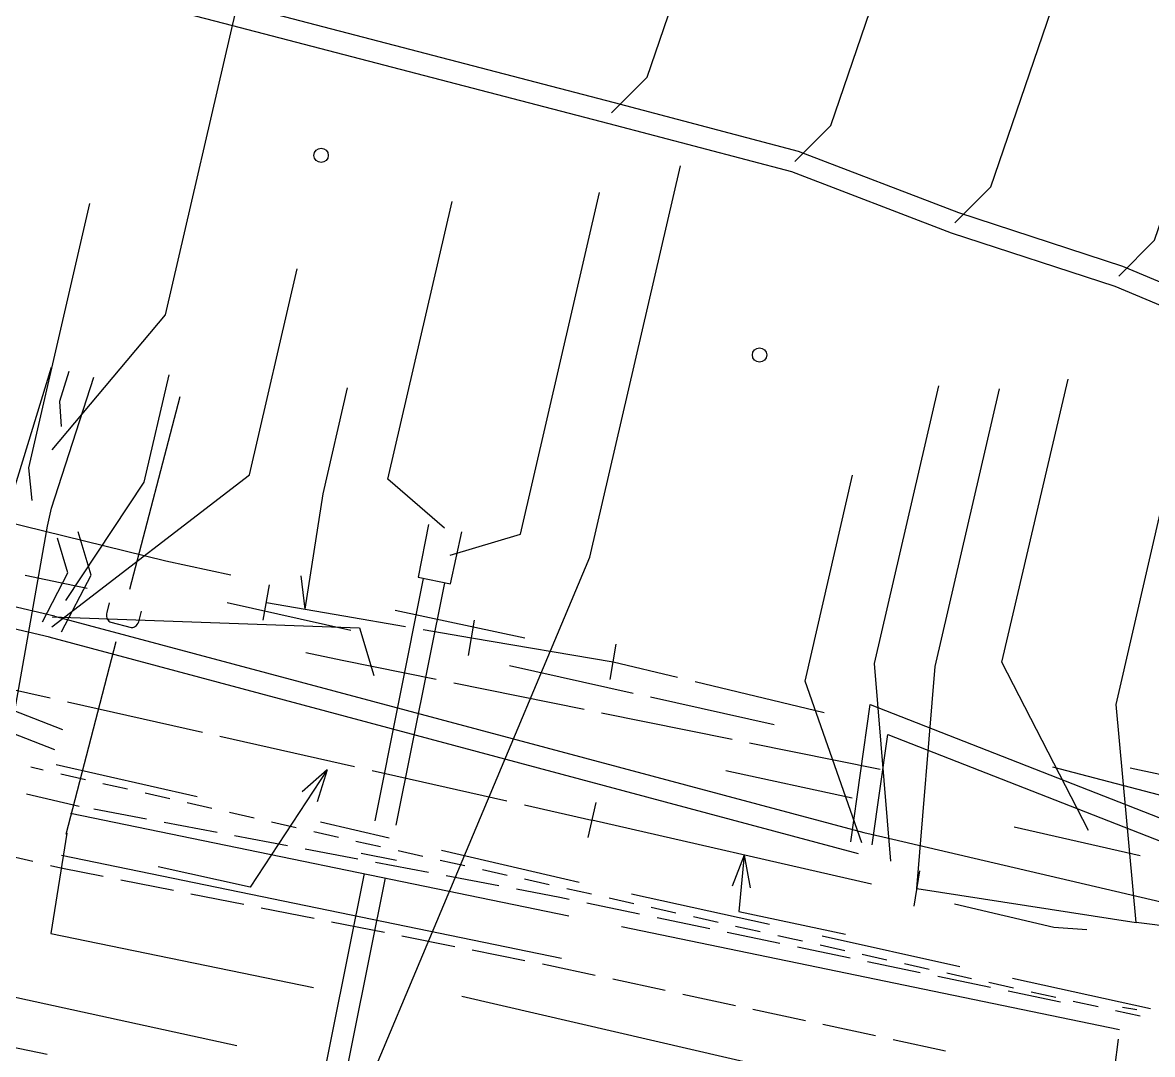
# Model space of a CAD drawing. Header units: metres. Extents: x 3206 to 3701, y 9896 to 11410.
# Drawn here: x 3438.6 to 3470.11, y 10843.41 to 10872.19 of the extents above; entities that cross this region are included whole.
import ezdxf

# ---------------------------------------------------------------- set-up
doc = ezdxf.new("R2010")
doc.units = ezdxf.units.M
for name, color, linetype in [('CURB', 7, 'Continuous'), ('ELECTR_CABLE', 7, 'Continuous'), ('GAS', 7, 'Continuous'), ('SEWER', 7, 'Continuous'), ('WATER_PIPELINE', 7, 'Continuous')]:
    doc.layers.add(name, color=color, linetype=linetype)

# ---------------------------------------------------------------- blocks, each defined once
blk = doc.blocks.new('МОЖЖЕВЕЛЬНИК_СКАЛЬНЫЙ')
blk.add_circle((0, 0), 0.2)

msp = doc.modelspace()

# ---------------------------------------------------------------- linework, layer by layer
at = {"layer": 'CURB'}
for points in [[(3438.835, 10851.429), (3439.179, 10851.35)], [(3439.667, 10851.239), (3440.355, 10851.083)], [(3440.843, 10850.971), (3441.531, 10850.815)], [(3442.019, 10850.704), (3442.707, 10850.547)], [(3443.194, 10850.436), (3443.883, 10850.279)], [(3444.37, 10850.168), (3445.059, 10850.011)], [(3445.546, 10849.9), (3446.235, 10849.743)], [(3446.722, 10849.632), (3447.41, 10849.475)], [(3447.898, 10849.364), (3448.586, 10849.208)], [(3449.074, 10849.097), (3449.762, 10848.94)], [(3450.25, 10848.83), (3450.939, 10848.677)], [(3451.427, 10848.568), (3452.116, 10848.414)], [(3452.604, 10848.305), (3453.293, 10848.152)], [(3453.781, 10848.043), (3454.47, 10847.889)], [(3454.958, 10847.78), (3455.647, 10847.626)], [(3456.135, 10847.518), (3456.824, 10847.364)], [(3457.312, 10847.255), (3458.001, 10847.101)], [(3458.489, 10846.992), (3459.178, 10846.839)], [(3459.666, 10846.73), (3460.132, 10846.626), (3460.355, 10846.576)], [(3460.844, 10846.468), (3461.533, 10846.315)], [(3462.021, 10846.207), (3462.71, 10846.054)], [(3463.198, 10845.946), (3463.888, 10845.793)], [(3464.376, 10845.685), (3465.065, 10845.532)], [(3465.553, 10845.424), (3466.242, 10845.271)], [(3466.73, 10845.162), (3467.42, 10845.01)], [(3467.908, 10844.901), (3468.597, 10844.748)], [(3469.085, 10844.64), (3469.774, 10844.487)]]:
    msp.add_lwpolyline(points, dxfattribs=at)
at = {"layer": 'ELECTR_CABLE'}
for points in [[(3455.024, 10869.668), (3456.024, 10870.668), (3458.598, 10878.197)], [(3426.522, 10877.063), (3428.865, 10876.059), (3434.582, 10875.292), (3444.36, 10872.758), (3455.1, 10869.958), (3460.236, 10868.603), (3464.705, 10866.89), (3469.279, 10865.399), (3473.311, 10863.708), (3477.63, 10862.232), (3482.381, 10860.662), (3486.231, 10859.312), (3489.551, 10858.215), (3492.283, 10857.467)], [(3460.144, 10868.318), (3461.144, 10869.318), (3463.704, 10876.807)], [(3426.286, 10876.512), (3428.704, 10875.476), (3434.466, 10874.703), (3444.209, 10872.177), (3454.948, 10869.377), (3460.052, 10868.032), (3464.504, 10866.325), (3469.07, 10864.836), (3473.098, 10863.147), (3477.439, 10861.663), (3482.188, 10860.094), (3486.038, 10858.744), (3489.378, 10857.64), (3492.125, 10856.888)], [(3464.604, 10866.608), (3465.604, 10867.608), (3468.134, 10875.009)], [(3469.174, 10865.118), (3470.174, 10866.118), (3472.734, 10873.607)], [(3439.42, 10855.34), (3444.931, 10859.573), (3446.261, 10865.325)], [(3439.805, 10856.075), (3441.995, 10859.372), (3442.688, 10862.369)], [(3468.331, 10849.655), (3465.911, 10854.356), (3467.768, 10862.24)], [(3446.48, 10855.83), (3446.982, 10859.05), (3447.665, 10862.006)], [(3462.815, 10848.8), (3462.363, 10854.314), (3464.153, 10862.06)], [(3463.546, 10848.04), (3464.054, 10854.232), (3465.845, 10861.978)], [(3469.663, 10847.091), (3469.099, 10853.176), (3470.88, 10860.88)], [(3462.008, 10849.31), (3460.424, 10853.819), (3461.753, 10859.571)], [(3436.348, 10858.714), (3442.6, 10857.174)], [(3439.154, 10855.479), (3439.867, 10856.841), (3439.573, 10857.813)], [(3439.686, 10855.201), (3440.513, 10856.779), (3440.147, 10857.987)], [(3439.488, 10855.632), (3430.834, 10857.662)], [(3442.6, 10857.174), (3444.406, 10856.787)], [(3439.352, 10855.048), (3430.697, 10857.078)], [(3438.671, 10856.781), (3440.399, 10856.419)], [(3445.313, 10855.528), (3445.487, 10856.512)], [(3446.48, 10855.83), (3446.372, 10856.758)], [(3444.31, 10856.015), (3447.757, 10855.246)], [(3445.4, 10856.02), (3447.56, 10855.64)], [(3439.424, 10855.621), (3448, 10855.308), (3448.402, 10853.978)], [(3462.076, 10849.589), (3439.498, 10855.63)], [(3447.56, 10855.64), (3449.285, 10855.344)], [(3448.994, 10855.802), (3452.606, 10855.028)], [(3449.778, 10855.26), (3451.12, 10855.03)], [(3451.036, 10854.537), (3451.204, 10855.523)], [(3461.92, 10849.009), (3439.342, 10855.05)], [(3451.12, 10855.03), (3455.07, 10854.36)], [(3446.498, 10854.619), (3447.512, 10854.412), (3450.135, 10853.88)], [(3454.986, 10853.867), (3455.154, 10854.853)], [(3455.07, 10854.36), (3456.87, 10853.93)], [(3452.181, 10854.259), (3455.629, 10853.491)], [(3437.491, 10853.78), (3439.37, 10853.356)], [(3450.625, 10853.78), (3454.262, 10853.042)], [(3457.356, 10853.814), (3460.957, 10852.953)], [(3437.535, 10853.323), (3439.71, 10852.477)], [(3456.117, 10853.382), (3459.564, 10852.613)], [(3439.858, 10853.246), (3443.616, 10852.398)], [(3461.701, 10849.34), (3462.246, 10853.167), (3473.765, 10848.667)], [(3437.317, 10852.763), (3439.492, 10851.918)], [(3454.752, 10852.942), (3458.389, 10852.203)], [(3444.104, 10852.288), (3447.862, 10851.441)], [(3458.879, 10852.104), (3462.516, 10851.365)], [(3462.295, 10849.256), (3462.734, 10852.333), (3473.547, 10848.109)], [(3439.541, 10851.497), (3443.469, 10850.608)], [(3467.33, 10851.43), (3475.17, 10849.38)], [(3447.101, 10851.346), (3444.952, 10848.081), (3442.383, 10848.645)], [(3447.101, 10851.346), (3446.397, 10850.732)], [(3447.101, 10851.346), (3446.815, 10850.457)], [(3448.35, 10851.331), (3452.108, 10850.483)], [(3461.737, 10850.56), (3458.218, 10851.32)], [(3469.494, 10851.405), (3473.106, 10850.63)], [(3452.596, 10850.373), (3454.475, 10849.949)], [(3454.587, 10850.436), (3454.363, 10849.462)], [(3446.907, 10849.901), (3448.825, 10849.452)], [(3462.277, 10848.161), (3454.475, 10849.949)], [(3480.696, 10844.203), (3474.737, 10846.639), (3462.593, 10849.467), (3462.067, 10849.591)], [(3469.77, 10848.955), (3466.26, 10849.753)], [(3450.286, 10849.11), (3453.722, 10848.305), (3454.123, 10848.216)], [(3458.73, 10848.974), (3458.397, 10848.101)], [(3458.73, 10848.974), (3458.583, 10847.399), (3461.55, 10846.765)], [(3458.73, 10848.974), (3458.895, 10848.055)], [(3463.469, 10847.546), (3463.623, 10848.534)], [(3463.546, 10848.04), (3469.663, 10847.091)], [(3455.588, 10847.892), (3459.435, 10847.041)], [(3464.597, 10847.614), (3467.366, 10846.961), (3468.285, 10846.895)], [(3472.831, 10846.689), (3469.663, 10847.091)], [(3460.9, 10846.717), (3464.747, 10845.865)], [(3466.211, 10845.541), (3470.059, 10844.69)]]:
    msp.add_lwpolyline(points, dxfattribs=at)
at = {"layer": 'GAS'}
msp.add_lwpolyline([(3460.612, 10839.496), (3459.367, 10843.053), (3450.853, 10845.028)], dxfattribs=at)
at = {"layer": 'SEWER'}
for points in [[(3439.422, 10860.277), (3442.59, 10864.039), (3444.584, 10872.665)], [(3438.868, 10858.864), (3438.777, 10859.774), (3440.48, 10867.142)], [(3439.401, 10862.571), (3438.32, 10859.05), (3437.172, 10853.264), (3438.368, 10852.89), (3439.295, 10858.144), (3439.405, 10858.647), (3440.592, 10862.302)], [(3439.893, 10862.46), (3439.629, 10861.618), (3439.677, 10860.926)], [(3441.593, 10856.384), (3442.995, 10861.758)], [(3441.018, 10856.006), (3440.948, 10855.738), (3440.941, 10855.699), (3440.94, 10855.669), (3440.941, 10855.626), (3440.949, 10855.586), (3440.962, 10855.554), (3440.985, 10855.522), (3441.01, 10855.494), (3441.035, 10855.48), (3441.061, 10855.469), (3441.627, 10855.321), (3441.652, 10855.319), (3441.674, 10855.321), (3441.702, 10855.328), (3441.724, 10855.339), (3441.752, 10855.355), (3441.778, 10855.374), (3441.8, 10855.402), (3441.827, 10855.442), (3441.84, 10855.477), (3441.919, 10855.776)], [(3439.814, 10849.558), (3441.215, 10854.932)], [(3437.678, 10852.592), (3437.195, 10845.274), (3444.577, 10843.665)], [(3440.175, 10850.328), (3438.714, 10850.669)], [(3442.06, 10849.971), (3440.586, 10850.25)], [(3439.941, 10850.144), (3453.836, 10847.28)], [(3444.025, 10849.599), (3442.551, 10849.878)], [(3439.833, 10849.583), (3439.39, 10846.787), (3446.714, 10845.281)], [(3445.99, 10849.226), (3444.516, 10849.505)], [(3437.428, 10849.135), (3438.89, 10848.798)], [(3439.687, 10848.972), (3453.633, 10846.096)], [(3447.955, 10848.854), (3446.481, 10849.133)], [(3439.377, 10848.686), (3439.672, 10848.618), (3440.846, 10848.383)], [(3449.92, 10848.482), (3448.447, 10848.761)], [(3441.337, 10848.286), (3442.808, 10847.992)], [(3451.885, 10848.11), (3450.412, 10848.389)], [(3453.849, 10847.732), (3453.582, 10847.788), (3452.377, 10848.017)], [(3443.298, 10847.894), (3444.769, 10847.601)], [(3445.259, 10847.503), (3446.73, 10847.209)], [(3455.807, 10847.324), (3454.339, 10847.63)], [(3436.301, 10847.266), (3436.494, 10843.995), (3439.283, 10843.416)], [(3447.221, 10847.112), (3448.692, 10846.818)], [(3457.765, 10846.915), (3456.297, 10847.222)], [(3449.182, 10846.72), (3450.653, 10846.427)], [(3455.305, 10846.977), (3469.2, 10844.112)], [(3459.723, 10846.506), (3458.255, 10846.813)], [(3461.681, 10846.098), (3460.212, 10846.404)], [(3451.143, 10846.329), (3452.614, 10846.035)], [(3453.105, 10845.938), (3453.278, 10845.903), (3454.571, 10845.624)], [(3463.638, 10845.689), (3462.17, 10845.996)], [(3455.06, 10845.519), (3456.526, 10845.202)], [(3465.596, 10845.28), (3464.128, 10845.587)], [(3467.554, 10844.872), (3466.086, 10845.178)], [(3457.015, 10845.097), (3458.482, 10844.781)], [(3458.97, 10844.675), (3460.437, 10844.359)], [(3469.279, 10844.735), (3469.677, 10844.662)], [(3460.925, 10844.254), (3462.392, 10843.938)], [(3462.88, 10843.832), (3464.347, 10843.516)], [(3469.063, 10843.036), (3469.165, 10843.838)]]:
    msp.add_lwpolyline(points, dxfattribs=at)
at = {"layer": 'WATER_PIPELINE'}
for points in [[(3447.297, 10840.328), (3454.423, 10857.28), (3456.947, 10868.197)], [(3450.372, 10858.091), (3448.792, 10859.452), (3450.584, 10867.204)], [(3450.528, 10857.338), (3452.492, 10857.923), (3454.694, 10867.448)], [(3449.927, 10858.193), (3449.634, 10856.721), (3450.535, 10856.533), (3450.848, 10857.983)], [(3448.431, 10849.927), (3449.788, 10856.686)], [(3449.02, 10849.809), (3450.376, 10856.569)], [(3448.049, 10849.026), (3449.027, 10848.83)], [(3446.78, 10841.696), (3448.136, 10848.456)], [(3447.368, 10841.578), (3448.724, 10848.338)]]:
    msp.add_lwpolyline(points, dxfattribs=at)

# ---------------------------------------------------------------- block references
at = {"layer": 'BUSH'}
for p in [(3446.929, 10868.487), (3459.155, 10862.919)]:
    msp.add_blockref('МОЖЖЕВЕЛЬНИК_СКАЛЬНЫЙ', p, dxfattribs=at)

doc.saveas('drawing.dxf')
